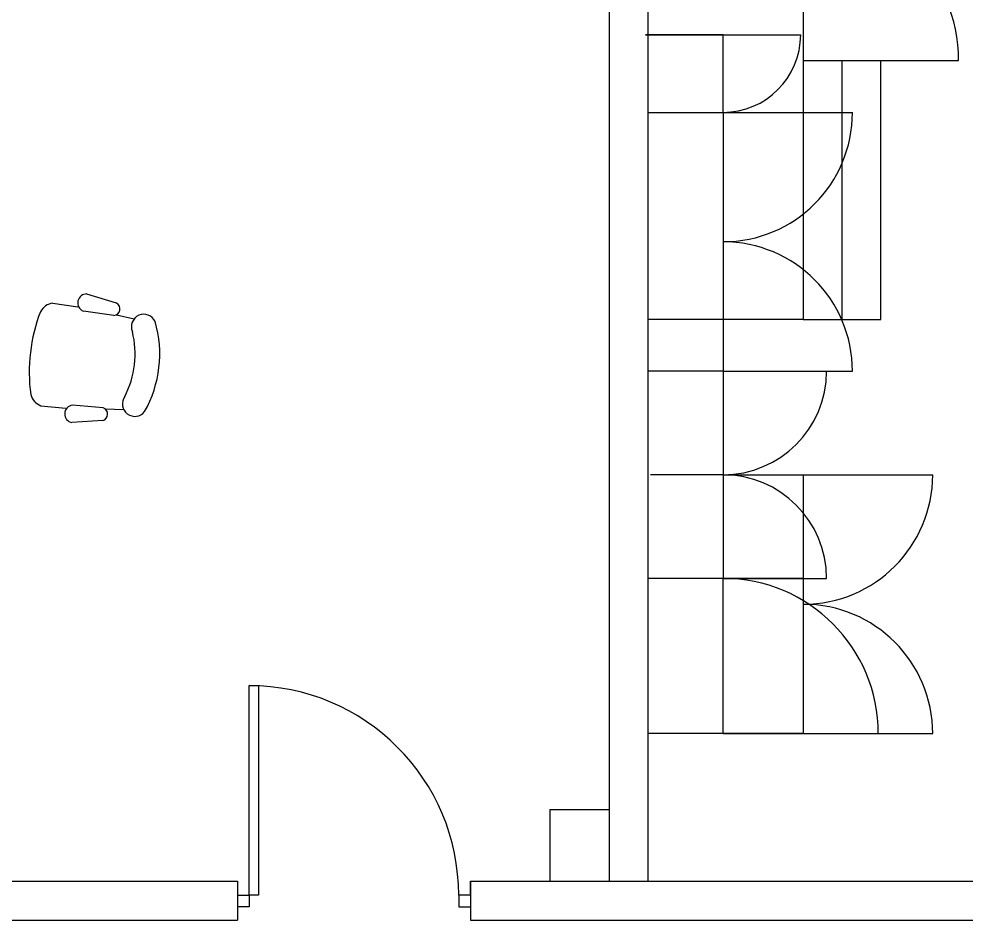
# Model space of a CAD drawing. Extents: x -211487 to 129179, y -113885 to 184348.
# Drawn here: x -17771 to -14112, y -89615 to -86134 of the extents above; entities that cross this region are included whole.
import ezdxf

# ---------------------------------------------------------------- set-up
doc = ezdxf.new("R2010")
doc.units = 0
doc.layers.get('0').update_dxf_attribs({"linetype": 'CONTINUOUS'})
for name, color, linetype in [('00 Furniture and Equp', 7, 'CONTINUOUS'), ('02 BedScreensOFF', 7, 'CONTINUOUS'), ('BLD-PART', 7, 'CONTINUOUS'), ('DOOR', 7, 'CONTINUOUS')]:
    doc.layers.add(name, color=color, linetype=linetype)

# ---------------------------------------------------------------- blocks, each defined once
blk = doc.blocks.new('DOORX')
for p, q in [((0.05, 0), (0.05, 0.9)), ((0.05, 0.9), (0.09, 0.9)), ((0.09, 0.9), (0.09, 0)), ((0, 0), (0.05, 0)), ((0.09, 0), (0.05, 0)), ((0.05, 0), (0.05, -0.05)), ((0.95, 0), (0.95, -0.05)), ((1, 0), (0.95, 0)), ((0.05, -0.05), (0, -0.05)), ((0.95, -0.05), (1, -0.05))]:
    blk.add_line(p, q)
blk.add_arc((0.05, 0), 0.9, 0, 90)
blk = doc.blocks.new('STANDARD')
blk.add_blockref('DOORX', (0.5366, 0.2561))
blk = doc.blocks.new('SWIVEL-CHAIR')
for p, q in [((-0.3082, 0.2287), (-0.1909, 0.2501)), ((-0.3039, 0.1796), (-0.1847, 0.1831)), ((-0.064, 0.1995), (-0.1614, 0.1972)), ((-0.3134, 0.1828), (-0.3833, 0.1761)), ((-0.3134, -0.1828), (-0.3833, -0.1761)), ((-0.3039, -0.1796), (-0.1847, -0.1831)), ((-0.064, -0.1995), (-0.1614, -0.1972)), ((-0.3082, -0.2287), (-0.1909, -0.2501))]:
    blk.add_line(p, q)
for centre, radius, start, end in [((-0.2985, 0.2048), 0.0258, 112.2235, 257.7173), ((-0.193, 0.2161), 0.0341, 284.0068, 86.4868), ((-0.4237, 0.1502), 0.048, 330.3175, 148.735), ((-0.0803, 0.1365), 0.0651, 22.4327, 75.4917), ((-0.047, 0), 0.453, 157.2611, 202.7389), ((-0.6558, 0), 0.6558, 345.758, 14.242), ((-0.0401, 0), 0.3645, 159.7134, 200.2866), ((-0.4237, -0.1502), 0.048, 211.265, 29.6825), ((-0.2985, -0.2048), 0.0258, 102.2827, 247.7765), ((-0.0803, -0.1365), 0.0651, 284.5083, 337.5673), ((-0.193, -0.2161), 0.0341, 273.5132, 75.9932)]:
    blk.add_arc(centre, radius, start, end)

msp = doc.modelspace()

# ---------------------------------------------------------------- linework, layer by layer
at = {"layer": '00 Furniture and Equp'}
for p, q in [((-14741.3, -85694.7), (-14741.3, -86294.7)), ((-15051.3, -86194.7), (-15351.3, -86194.7)), ((-14741.3, -86294.7), (-14141.3, -86294.7)), ((-14741.3, -86294.7), (-14741.3, -87294.7)), ((-14591.3, -87294.7), (-14591.3, -86294.7)), ((-14441.3, -87294.7), (-14441.3, -86294.7)), ((-14741.3, -87294.7), (-15341.3, -87294.7)), ((-14741.3, -87294.7), (-14591.3, -87294.7)), ((-14591.3, -87294.7), (-14441.3, -87294.7)), ((-15051.3, -87894.7), (-15331.3, -87894.7)), ((-15051.3, -87894.7), (-14741.3, -87894.7)), ((-14741.3, -87894.7), (-14741.3, -88894.7)), ((-14741.3, -87894.7), (-14241.3, -87894.7)), ((-14741.3, -88094.7), (-14741.3, -88094.7)), ((-14741.3, -88294.7), (-15341.3, -88294.7)), ((-15331.3, -88894.7), (-15341.3, -88894.7)), ((-14741.3, -88894.7), (-14241.3, -88894.7))]:
    msp.add_line(p, q, dxfattribs=at)
at = {"layer": '00 Furniture and Equp', "color": 3}
for p, q in [((-15351.3, -86194.7), (-15051.3, -86194.7)), ((-15051.3, -86494.7), (-15051.3, -86194.7)), ((-15051.3, -86194.7), (-14751.3, -86194.7)), ((-15341.3, -86494.7), (-15051.3, -86494.7)), ((-15051.3, -86494.7), (-14551.3, -86494.7)), ((-15051.3, -86494.7), (-15051.3, -87494.7)), ((-15051.3, -87494.7), (-15341.3, -87494.7)), ((-15051.3, -87494.7), (-14551.3, -87494.7)), ((-15051.3, -87494.7), (-15051.3, -88294.7)), ((-15051.3, -87494.7), (-14651.3, -87494.7)), ((-15051.3, -88294.7), (-15341.3, -88294.7)), ((-15051.3, -88294.7), (-15341.3, -88294.7)), ((-15051.3, -88294.7), (-14651.3, -88294.7)), ((-15051.3, -88894.7), (-15051.3, -88294.7)), ((-15051.3, -88894.7), (-15341.3, -88894.7)), ((-14741.3, -88894.7), (-15331.3, -88894.7)), ((-15051.3, -88894.7), (-14451.3, -88894.7))]:
    msp.add_line(p, q, dxfattribs=at)
at = {"layer": '00 Furniture and Equp'}
for centre, radius, start, end in [((-14741.3, -86294.7), 600, 0, 90), ((-14741.3, -87894.7), 500, 270, 0), ((-14741.3, -88894.7), 500, 0, 90)]:
    msp.add_arc(centre, radius, start, end, dxfattribs=at)
at = {"layer": '00 Furniture and Equp', "color": 3}
for centre, radius, start, end in [((-15051.3, -86194.7), 300, 270, 0), ((-15051.3, -86494.7), 500, 270, 0), ((-15051.3, -87494.7), 500, 0, 90), ((-15051.3, -87494.7), 400, 270, 0), ((-15051.3, -88294.7), 400, 0, 90), ((-15051.3, -88894.7), 600, 0, 90)]:
    msp.add_arc(centre, radius, start, end, dxfattribs=at)
at = {"layer": 'BLD-PART'}
for p, q in [((-15491.3, -83864.7), (-15491.3, -89464.7)), ((-15341.3, -83864.7), (-15341.3, -89464.7)), ((-15720.3, -89187.7), (-15720.3, -89464.7)), ((-15720.3, -89187.7), (-15491.3, -89187.7)), ((-18691.3, -89464.7), (-16927.2, -89464.7)), ((-16927.2, -89464.7), (-16927.2, -89614.7)), ((-16027.2, -89464.7), (-11441.3, -89464.7)), ((-16027.2, -89519), (-16027.2, -89464.7)), ((-16027.2, -89464.7), (-16027.2, -89614.7)), ((-20549.2, -89614.7), (-16927.2, -89614.7)), ((-16027.2, -89614.7), (-11441.3, -89614.7))]:
    msp.add_line(p, q, dxfattribs=at)

# ---------------------------------------------------------------- block references
at = {"layer": '02 BedScreensOFF', "ltscale": 10, "xscale": 999.999999999999, "yscale": 999.999999999999, "zscale": 999.999999999999, "rotation": 173.3231267919618}
msp.add_blockref('SWIVEL-CHAIR', (-17726.8, -87422.5), dxfattribs=at)
at = {"layer": 'DOOR', "xscale": 900, "yscale": 900, "zscale": 900}
msp.add_blockref('Standard', (-17410.1, -89749.5), dxfattribs=at)

doc.saveas('drawing.dxf')
